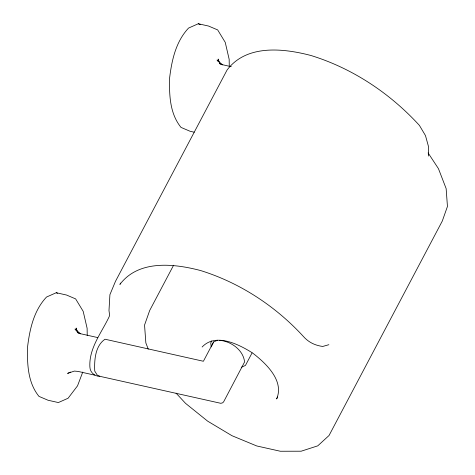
<?xml version="1.0" encoding="UTF-8"?>
<svg xmlns="http://www.w3.org/2000/svg" width="475" height="475" viewBox="0 0 475 475"><rect width="100%" height="100%" fill="white"/><g stroke="black" fill="none" stroke-linecap="round" stroke-linejoin="round"><path stroke-width="0.71" d="M82.751 372.067L77.532 385.837L68.085 398.246L58.36 402.557L48.076 400.253L38.968 396.382C27.752 382.571 27.158 364.058 27.55 347.071C29.717 329.205 33.796 310.555 46.52 297.041L56.252 292.731L66.53 295.034L75.638 298.906L83.19 311.345L87.121 328.308L87.228 335.492M211.702 340.979L210.728 342.944L211.238 346.928M211.868 345.45L213.602 341.941L217.562 340.219M120.591 283.1L119.896 284.412C138.611 259.605 173.909 263.554 200.42 270.495C239.875 282.714 275.476 306.108 303.382 336.442C308.56 342.315 314.967 345.39 322.697 346.459L328.872 344.702M173.595 265.222L149.696 310.472L144.548 325.072L145.855 342.938L148.242 349.113M213.602 341.941L203.395 361.267L105.017 339.221C95.148 345.907 94.24 360.115 94.739 371.07L97.221 375.084L100.409 376.438L220.839 403.317L222.692 402.8L223.66 401.791L244.572 361.974C243.36 350.087 231.004 341.192 219.652 340.349M252.023 352.99L245.462 365.418L241.247 367.329M277.661 396.987L276.622 398.952C284.59 380.612 265.632 363.072 252.546 352.973C238.919 344.399 215.739 332.512 202.118 347.017M229.271 66.512L229.164 59.328L225.239 42.364L217.681 29.925L208.578 26.054L198.295 23.75L188.563 28.067C175.845 41.574 171.76 60.224 169.599 78.09C169.201 95.077 169.801 113.59 181.011 127.407L190.119 131.278L194.233 132.198M70.579 372.067L67.598 373.392L74.326 371.088L77.936 371.391L94.84 375.179M231.289 66.696L222.84 64.802L219.308 63.507L222.573 64.897L217.051 59.981L217.811 61.21M97.696 337.571L80.798 333.782L77.259 332.482L79.877 333.598M99.75 376.42C94.525 376.283 89.983 372.263 89.876 366.926C88.873 348.139 101.561 332.779 109.161 316.7L109.636 315.24L108.983 310.585L109.909 294.684L115.478 281.331L227.08 69.991C246.572 44.151 283.343 48.266 310.959 55.498C352.64 68.353 390.046 93.308 419.413 125.4L425.475 135.589L428.414 146.27L428.497 156.043M198.295 23.75L200.248 24.581M56.252 292.731L57.552 293.283M80.53 333.878L75.008 328.955L75.768 330.184M176.053 393.122L185.529 403.34L207.658 421.159L231.948 435.694L256.743 445.96L280.357 451.25L301.174 451.208L317.781 445.835L329.044 435.498L442.296 221.041L447.45 206.441L446.138 188.581L438.455 168.667L428.106 152.914M219.242 62.308L218.185 59.072L218.821 61.815M77.413 331.936L76.137 328.053L76.932 331.479"/></g></svg>
